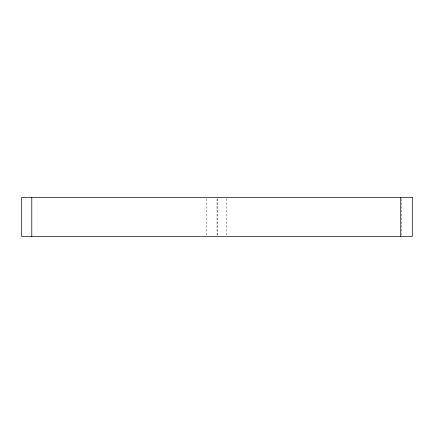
<?xml version="1.0" encoding="UTF-8"?>
<svg xmlns="http://www.w3.org/2000/svg" width="434" height="434" viewBox="0 0 434 434"><rect width="100%" height="100%" fill="white"/><g stroke="black" fill="none" stroke-linecap="round" stroke-linejoin="round"><path stroke-width="0.33" stroke-dasharray="2.17 1.63" d="M401.526 198.815L401.526 235.857M226.754 198.815L226.754 235.857M217.45 198.815L217.45 235.857M217.043 198.815L217.043 235.857M206.763 198.815L206.763 235.857"/><path stroke-width="0.65" d="M400.718 197.47L400.718 236.53M31.801 197.47L31.801 236.53M412.3 197.47L21.7 197.47L21.7 236.53L412.3 236.53L412.3 197.47"/></g></svg>
